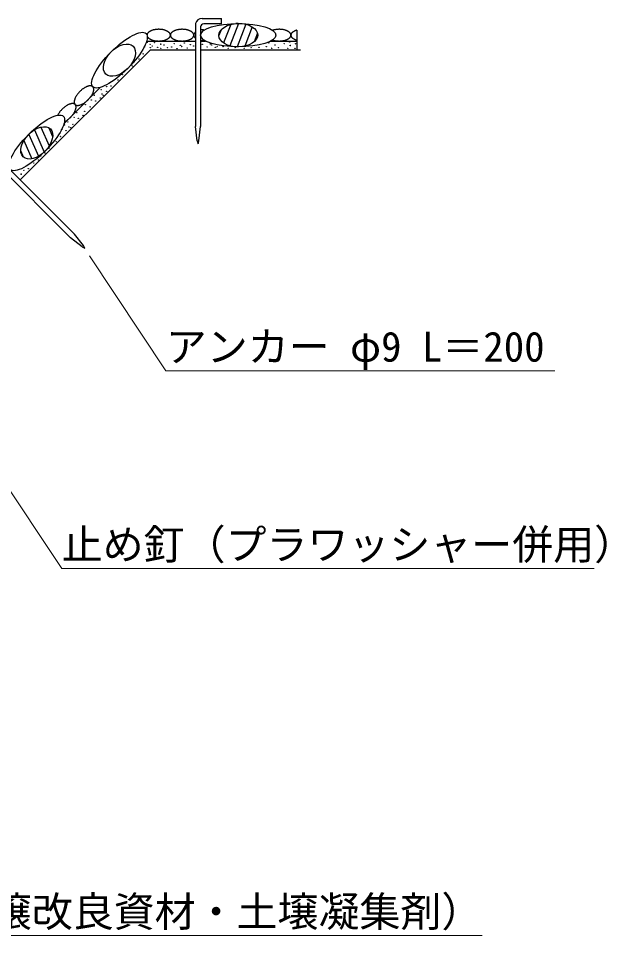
# Model space of a CAD drawing. Units: millimetres, scale not verified. Extents: x 200 to 8200, y 200 to 5838.
# Drawn here: x 2860 to 3865, y 2303 to 3871 of the extents above; entities that cross this region are included whole.
import ezdxf
from ezdxf.enums import TextEntityAlignment as Align

# ---------------------------------------------------------------- set-up
doc = ezdxf.new("R2010")
doc.units = ezdxf.units.MM
doc.header["$LTSCALE"] = 20
doc.layers.add('C-STR', color=7, linetype='Continuous', lineweight=25)
doc.layers.add('C-STR-HTXT', color=1, linetype='Continuous', lineweight=13)
doc.styles.add('ＭＳ ゴシック', font='')
doc.styles.get('ＭＳ ゴシック').set_extended_font_data('MS Gothic')

msp = doc.modelspace()

# ---------------------------------------------------------------- linework, layer by layer
at = {"layer": 'C-STR'}
for p, q in [((3162.31, 3861.79), (3162.31, 3686.08)), ((3173.83, 3870.67), (3206.78, 3870.67)), ((3206.78, 3861.06), (3176.72, 3861.06)), ((3206.78, 3861.06), (3206.78, 3870.67)), ((3171.31, 3856.08), (3171.31, 3686.08)), ((3335.58, 3850.59), (3335.58, 3816.93)), ((3079.37, 3831.93), (3162.31, 3831.93)), ((3171.31, 3831.93), (3179.86, 3831.93)), ((3291.21, 3831.93), (3335.58, 3831.93)), ((2863.11, 3594.46), (3085.58, 3816.93)), ((2983.91, 3715.26), (3085.58, 3816.93)), ((3085.58, 3816.93), (3162.31, 3816.93)), ((3171.31, 3816.93), (3341.96, 3816.93)), ((2937.56, 3690.13), (3000.25, 3752.81)), ((3165.31, 3661.08), (3162.31, 3686.08)), ((3168.31, 3661.08), (3171.31, 3686.08)), ((3165.31, 3661.08), (3166.81, 3656.08)), ((3166.81, 3656.08), (3168.31, 3661.08)), ((2835.25, 3622.3), (2955.49, 3502.13)), ((2824.85, 3619.97), (2949.13, 3495.76)), ((2971.06, 3482.33), (2955.49, 3502.13)), ((2968.94, 3480.21), (2949.13, 3495.76)), ((2968.94, 3480.21), (2973.53, 3477.74)), ((2973.53, 3477.74), (2971.06, 3482.33))]:
    msp.add_line(p, q, dxfattribs=at)
at = {"layer": 'C-STR', "color": 3}
for p, q in [((3222.63, 3860.25), (3210.32, 3828.7)), ((3236.16, 3861.93), (3221.27, 3823.75)), ((3248.48, 3860.48), (3233.45, 3821.95)), ((3206.16, 3851.07), (3202.29, 3841.14)), ((3259.6, 3855.98), (3246.81, 3823.19)), ((3268.41, 3845.54), (3262.49, 3830.37)), ((2898.21, 3684.78), (2912.35, 3652.55)), ((2877.43, 3672.41), (2893.89, 3634.89)), ((2887.16, 3680.09), (2903.77, 3642.23)), ((2911.82, 3683.63), (2918.36, 3668.71)), ((2869.04, 3661.66), (2882.65, 3630.64)), ((2863.89, 3643.52), (2868.17, 3633.76))]:
    msp.add_line(p, q, dxfattribs=at)
at = {"layer": 'C-STR'}
for centre in [(3079.95, 3829.95), (3084.77, 3826.49), (3092.48, 3829.34), (3103.22, 3826.54), (3108.74, 3825.27), (3126.15, 3827.64), (3143.36, 3828.62), (3153.86, 3825.59), (3174.14, 3826.45), (3187.82, 3827.03), (3190.29, 3824.95), (3287.96, 3828.3), (3298.46, 3825.27), (3314.07, 3827.52), (3323.35, 3830.12), (3333.45, 3827.17), (3073.15, 3810.02), (3075.23, 3821.55), (3085.11, 3820.36), (3088.48, 3823.48), (3097.65, 3820.96), (3103.17, 3819.69), (3114.73, 3820.83), (3121.91, 3821.55), (3131.08, 3819.03), (3136.65, 3824.61), (3139.12, 3822.53), (3148.29, 3820.01), (3159.4, 3823.39), (3182.25, 3821.45), (3196.59, 3821.23), (3199.46, 3822.43), (3209.36, 3822.21), (3218.53, 3819.69), (3230.09, 3820.83), (3245.86, 3819.69), (3257.42, 3820.83), (3270.95, 3821.23), (3283.72, 3822.21), (3292.89, 3819.69), (3304.45, 3820.83), (3320.22, 3819.69), (3324.31, 3824.26), (3332.62, 3819.28), (3057.52, 3796.34), (3065.79, 3801.04), (3054.89, 3789.44), (3030.16, 3765.41), (3037.53, 3774.4), (3001.26, 3748.69), (3010.83, 3753.97), (3018.2, 3755.07), (2984.65, 3730.98), (2989.38, 3739.38), (2999.94, 3734.49), (3002.57, 3741.39), (3004.68, 3739.23), (3010.84, 3746.09), (2974.05, 3723.2), (2982.58, 3719.45), (2991.86, 3729.3), (2954.95, 3701.28), (2959.68, 3709.68), (2962.17, 3699.6), (2970.24, 3704.79), (2972.87, 3711.69), (2938.62, 3688.63), (2944.35, 3693.5), (2946, 3684.82), (2949.19, 3683.73), (2952.88, 3689.75), (2931.83, 3668.69), (2933.9, 3680.23), (2941.11, 3678.54), (2924.46, 3659.71), (2905.13, 3640.39), (2912.5, 3649.37), (2886.16, 3623.59), (2894.24, 3628.78), (2897.93, 3635.24), (2869.17, 3610.89), (2876.88, 3613.74), (2864.55, 3604.39)]:
    msp.add_circle(centre, 0.3, dxfattribs=at)
for centre, radius, start, end in [((3173.99, 3858.56), 12.12, 90.74558, 164.52089), ((3176.31, 3856.08), 5, 85.32404, 180), ((3235.58, 3737.18), 124.75, 89.9996, 92.00147), ((3084.64, 3841.93), 5.06, 170.05423, 177.41431), ((3085.01, 3841.85), 5.44, 160.53163, 169.96548), ((3085.69, 3841.6), 6.17, 151.75802, 160.418), ((3086.66, 3841.06), 7.28, 143.8896, 151.63954), ((3087.86, 3840.16), 8.78, 136.94236, 143.7791), ((3089.24, 3838.86), 10.67, 130.84531, 136.84569), ((3090.71, 3837.12), 12.95, 125.48889, 130.76379), ((3092.22, 3834.98), 15.57, 120.75597, 125.42158), ((3093.69, 3832.47), 18.48, 116.53747, 120.70109), ((3095.07, 3829.67), 21.59, 112.73815, 116.49309), ((3096.29, 3826.71), 24.8, 109.27742, 112.70255), ((3097.33, 3823.69), 27.99, 106.08787, 109.24914), ((3098.17, 3820.77), 31.04, 103.11312, 106.06574), ((3098.78, 3818.07), 33.8, 100.3056, 103.09624), ((3099.2, 3815.74), 36.17, 97.62454, 100.29328), ((3099.44, 3813.89), 38.03, 95.03422, 97.6163), ((3099.55, 3812.62), 39.31, 92.50251, 95.02975), ((3099.58, 3812), 39.93, 89.99955, 92.50164), ((3099.58, 3812.06), 39.87, 87.49657, 90.00223), ((3099.62, 3812.79), 39.14, 84.96482, 87.50292), ((3099.74, 3814.16), 37.76, 82.37441, 84.97507), ((3100.01, 3816.1), 35.81, 79.69321, 82.38897), ((3100.46, 3818.5), 33.37, 76.88551, 79.71265), ((3101.11, 3821.24), 30.55, 73.91052, 76.91062), ((3101.98, 3824.19), 27.47, 70.72066, 73.94233), ((3103.05, 3827.21), 24.27, 67.25955, 70.76048), ((3104.31, 3830.16), 21.07, 63.45979, 67.30897), ((3105.7, 3832.91), 17.98, 59.24083, 63.52062), ((3107.19, 3835.36), 15.11, 54.50753, 59.31492), ((3108.69, 3837.44), 12.54, 49.15104, 54.59628), ((3110.16, 3839.11), 10.33, 43.05461, 49.25439), ((3111.5, 3840.34), 8.5, 36.10924, 43.1693), ((3112.67, 3841.17), 7.07, 28.24439, 36.22647), ((3113.6, 3841.66), 6.02, 19.47579, 28.34819), ((3114.23, 3841.88), 5.35, 9.95796, 19.54493), ((3114.15, 3842.01), 5.44, 340.53163, 349.96548), ((3114.54, 3841.93), 5.04, 0.00711, 9.97393), ((3114.51, 3841.93), 5.06, 350.05423, 359.96474), ((3124.61, 3841.93), 5.04, 180.00711, 189.97393), ((3124.64, 3841.93), 5.06, 170.05423, 179.96474), ((3124.92, 3841.98), 5.35, 189.95796, 199.54493), ((3125.01, 3841.85), 5.44, 160.53163, 169.96548), ((3125.69, 3841.6), 6.17, 151.75802, 160.418), ((3126.66, 3841.06), 7.28, 143.8896, 151.63954), ((3127.86, 3840.16), 8.78, 136.94236, 143.7791), ((3129.24, 3838.86), 10.67, 130.84531, 136.84569), ((3130.71, 3837.12), 12.95, 125.48889, 130.76379), ((3132.22, 3834.98), 15.57, 120.75597, 125.42158), ((3133.69, 3832.47), 18.48, 116.53747, 120.70109), ((3135.07, 3829.67), 21.59, 112.73815, 116.49309), ((3136.29, 3826.71), 24.8, 109.27742, 112.70255), ((3137.33, 3823.69), 27.99, 106.08787, 109.24914), ((3138.17, 3820.77), 31.04, 103.11312, 106.06574), ((3138.78, 3818.07), 33.8, 100.3056, 103.09624), ((3139.2, 3815.74), 36.17, 97.62454, 100.29328), ((3139.44, 3813.89), 38.03, 95.03422, 97.6163), ((3139.55, 3812.62), 39.31, 92.50251, 95.02975), ((3139.58, 3812), 39.93, 89.99955, 92.50164), ((3139.58, 3812.06), 39.87, 87.49657, 90.00223), ((3139.62, 3812.79), 39.14, 84.96482, 87.50292), ((3139.74, 3814.16), 37.76, 82.37441, 84.97507), ((3140.01, 3816.1), 35.81, 79.69321, 82.38897), ((3140.46, 3818.5), 33.37, 76.88551, 79.71265), ((3141.11, 3821.24), 30.55, 73.91052, 76.91062), ((3141.98, 3824.19), 27.47, 70.72066, 73.94233), ((3143.05, 3827.21), 24.27, 67.25955, 70.76048), ((3144.31, 3830.16), 21.07, 63.45979, 67.30897), ((3145.7, 3832.91), 17.98, 59.24083, 63.52062), ((3147.19, 3835.36), 15.11, 54.50753, 59.31492), ((3148.69, 3837.44), 12.54, 49.15104, 54.59628), ((3150.16, 3839.11), 10.33, 43.05461, 49.25439), ((3151.5, 3840.34), 8.5, 36.10925, 43.1693), ((3152.67, 3841.17), 7.07, 28.24439, 36.22647), ((3153.6, 3841.66), 6.02, 19.47579, 28.34819), ((3154.23, 3841.88), 5.35, 9.95796, 19.54493), ((3154.15, 3842.01), 5.44, 340.53163, 349.96548), ((3154.54, 3841.93), 5.04, 0.00711, 9.97393), ((3154.51, 3841.93), 5.06, 350.05423, 359.96474), ((3164.64, 3841.93), 5.07, 169.92617, 179.96336), ((3164.61, 3841.93), 5.04, 180.00739, 190.10309), ((3164.93, 3841.99), 5.36, 190.08645, 199.78778), ((3165.02, 3841.85), 5.45, 160.29158, 169.83419), ((3165.72, 3841.59), 6.2, 151.43181, 160.17439), ((3166.71, 3841.03), 7.34, 143.5039, 151.31031), ((3167.94, 3840.1), 8.88, 136.51924, 143.39123), ((3169.34, 3838.75), 10.82, 130.4005, 136.42117), ((3173.85, 3832.17), 18.82, 78.27119, 97.76404), ((3303.34, 3823.69), 27.99, 106.08787, 109.24914), ((3304.17, 3820.77), 31.04, 103.11312, 106.06574), ((3304.79, 3818.07), 33.8, 100.3056, 103.09624), ((3305.2, 3815.74), 36.17, 97.62454, 100.29328), ((3305.44, 3813.89), 38.03, 95.03422, 97.6163), ((3305.55, 3812.62), 39.31, 92.50251, 95.02975), ((3305.58, 3812), 39.93, 89.99955, 92.50164), ((3305.58, 3812.06), 39.87, 87.49657, 90.00223), ((3305.62, 3812.79), 39.14, 84.96482, 87.50292), ((3305.75, 3814.16), 37.76, 82.37441, 84.97507), ((3306.01, 3816.1), 35.81, 79.69321, 82.38897), ((3306.46, 3818.5), 33.37, 76.88551, 79.71265), ((3307.12, 3821.24), 30.55, 73.91052, 76.91062), ((3307.98, 3824.19), 27.47, 70.72066, 73.94233), ((3309.06, 3827.21), 24.27, 67.25955, 70.76048), ((3310.31, 3830.16), 21.07, 63.45979, 67.30897), ((3311.71, 3832.91), 17.98, 59.24083, 63.52062), ((3313.19, 3835.36), 15.11, 54.50753, 59.31492), ((3314.7, 3837.44), 12.54, 49.15104, 54.59628), ((3316.16, 3839.11), 10.33, 43.05461, 49.25439), ((3317.51, 3840.34), 8.5, 36.10925, 43.1693), ((3318.67, 3841.17), 7.07, 28.24439, 36.22647), ((3319.6, 3841.66), 6.02, 19.47579, 28.34819), ((3320.23, 3841.88), 5.35, 9.95796, 19.54493), ((3320.15, 3842.01), 5.44, 340.53163, 349.96548), ((3320.54, 3841.93), 5.04, 0.00711, 9.97393), ((3320.52, 3841.93), 5.06, 350.05423, 359.96474), ((3330.64, 3841.93), 5.06, 170.05423, 179.96474), ((3330.62, 3841.93), 5.04, 180.00711, 189.97393), ((3331.01, 3841.85), 5.44, 160.53163, 169.96548), ((3330.93, 3841.98), 5.35, 189.95796, 199.54493), ((3331.7, 3841.6), 6.17, 151.75802, 160.418), ((3332.67, 3841.06), 7.28, 143.8896, 151.63954), ((3333.87, 3840.16), 8.78, 136.94236, 143.7791), ((3335.24, 3838.86), 10.67, 130.84531, 136.84569), ((3336.71, 3837.12), 12.95, 125.48889, 130.76379), ((3338.22, 3834.98), 15.57, 120.75597, 125.42158), ((3339.7, 3832.47), 18.48, 116.53747, 120.70109), ((3341.07, 3829.67), 21.59, 112.73815, 116.49309), ((3342.3, 3826.71), 24.8, 109.27742, 112.70255), ((3343.34, 3823.69), 27.99, 106.08787, 109.24914), ((3086.48, 3842.69), 7.07, 205.45355, 216.22647), ((3087.65, 3843.52), 8.5, 216.10924, 223.1693), ((3089, 3844.76), 10.33, 223.05461, 229.25439), ((3090.46, 3846.42), 12.54, 229.15104, 234.59628), ((3091.97, 3848.5), 15.11, 234.50753, 239.31492), ((3093.45, 3850.95), 17.98, 239.24083, 243.52062), ((3094.85, 3853.71), 21.07, 243.45979, 247.30897), ((3096.1, 3856.65), 24.27, 247.25955, 250.76048), ((3097.18, 3859.67), 27.47, 250.72066, 253.94233), ((3098.04, 3862.62), 30.55, 253.91052, 256.91062), ((3098.7, 3865.36), 33.37, 256.88551, 259.71265), ((3099.14, 3867.76), 35.81, 259.69321, 262.38897), ((3099.41, 3869.7), 37.76, 262.37441, 264.97507), ((3099.54, 3871.07), 39.14, 264.96482, 267.50292), ((3099.58, 3871.8), 39.87, 267.49657, 270.00223), ((3099.58, 3871.86), 39.93, 269.99955, 272.50164), ((3099.6, 3871.24), 39.31, 272.50252, 275.02975), ((3099.71, 3869.97), 38.03, 275.03422, 277.6163), ((3099.95, 3868.12), 36.17, 277.62454, 280.29328), ((3100.37, 3865.79), 33.8, 280.3056, 283.09624), ((3100.99, 3863.09), 31.04, 283.11312, 286.06574), ((3101.82, 3860.17), 27.99, 286.08787, 289.24914), ((3102.86, 3857.15), 24.8, 289.27742, 292.70255), ((3104.09, 3854.19), 21.59, 292.73815, 296.49309), ((3105.46, 3851.39), 18.48, 296.53747, 300.70109), ((3106.93, 3848.89), 15.57, 300.75597, 305.42158), ((3108.44, 3846.74), 12.95, 305.48889, 310.76379), ((3109.92, 3845), 10.67, 310.84531, 316.84569), ((3111.29, 3843.7), 8.78, 316.94236, 323.7791), ((3112.49, 3842.8), 7.28, 323.8896, 331.63954), ((3113.46, 3842.26), 6.17, 331.75802, 340.418), ((3125.56, 3842.2), 6.02, 199.47579, 208.34819), ((3126.48, 3842.69), 7.07, 208.24439, 216.22647), ((3127.65, 3843.52), 8.5, 216.10924, 223.1693), ((3129, 3844.76), 10.33, 223.05461, 229.25439), ((3130.46, 3846.42), 12.54, 229.15104, 234.59628), ((3131.97, 3848.5), 15.11, 234.50753, 239.31492), ((3133.45, 3850.95), 17.98, 239.24083, 243.52062), ((3134.85, 3853.71), 21.07, 243.45979, 247.30897), ((3136.1, 3856.65), 24.27, 247.25955, 250.76048), ((3137.18, 3859.67), 27.47, 250.72066, 253.94233), ((3138.04, 3862.62), 30.55, 253.91052, 256.91062), ((3138.7, 3865.36), 33.37, 256.88551, 259.71265), ((3139.14, 3867.76), 35.81, 259.69321, 262.38897), ((3139.41, 3869.7), 37.76, 262.37441, 264.97507), ((3139.54, 3871.07), 39.14, 264.96482, 267.50292), ((3139.58, 3871.8), 39.87, 267.49657, 270.00223), ((3139.58, 3871.86), 39.93, 269.99955, 272.50164), ((3139.6, 3871.24), 39.31, 272.50251, 275.02975), ((3139.71, 3869.97), 38.03, 275.03422, 277.6163), ((3139.95, 3868.12), 36.17, 277.62454, 280.29328), ((3140.37, 3865.79), 33.8, 280.3056, 283.09624), ((3140.99, 3863.09), 31.04, 283.11312, 286.06574), ((3141.82, 3860.17), 27.99, 286.08787, 289.24914), ((3142.86, 3857.15), 24.8, 289.27742, 292.70255), ((3144.09, 3854.19), 21.59, 292.73815, 296.49309), ((3145.46, 3851.39), 18.48, 296.53747, 300.70109), ((3146.93, 3848.89), 15.57, 300.75597, 305.42158), ((3148.44, 3846.74), 12.95, 305.48889, 310.76379), ((3149.92, 3845), 10.67, 310.84531, 316.84569), ((3151.29, 3843.7), 8.78, 316.94236, 323.7791), ((3152.49, 3842.8), 7.28, 323.8896, 331.63954), ((3153.46, 3842.26), 6.17, 331.75802, 340.418), ((3165.58, 3842.21), 6.05, 199.71599, 208.67782), ((3166.53, 3842.72), 7.12, 208.57053, 216.61526), ((3167.72, 3843.58), 8.59, 216.49475, 223.59478), ((3169.1, 3844.86), 10.47, 223.47754, 229.70079), ((3173.61, 3851.24), 18.31, 262.78051, 282.20203), ((3303.18, 3859.67), 27.47, 250.72066, 253.94233), ((3304.05, 3862.62), 30.55, 253.91052, 256.91062), ((3304.7, 3865.36), 33.37, 256.88551, 259.71265), ((3305.15, 3867.76), 35.81, 259.69321, 262.38897), ((3305.41, 3869.7), 37.76, 262.37441, 264.97507), ((3305.54, 3871.07), 39.14, 264.96482, 267.50292), ((3305.58, 3871.8), 39.87, 267.49657, 270.00223), ((3305.58, 3871.86), 39.93, 269.99955, 272.50164), ((3305.61, 3871.24), 39.31, 272.50251, 275.02975), ((3305.72, 3869.97), 38.03, 275.03422, 277.6163), ((3305.96, 3868.12), 36.17, 277.62454, 280.29328), ((3306.37, 3865.79), 33.8, 280.3056, 283.09624), ((3306.99, 3863.09), 31.04, 283.11312, 286.06574), ((3307.82, 3860.17), 27.99, 286.08787, 289.24914), ((3308.86, 3857.15), 24.8, 289.27742, 292.70255), ((3310.09, 3854.19), 21.59, 292.73815, 296.49309), ((3311.46, 3851.39), 18.48, 296.53747, 300.70109), ((3312.94, 3848.89), 15.57, 300.75597, 305.42158), ((3314.45, 3846.74), 12.95, 305.48889, 310.76379), ((3315.92, 3845), 10.67, 310.84531, 316.84569), ((3317.29, 3843.7), 8.78, 316.94236, 323.7791), ((3318.49, 3842.8), 7.28, 323.8896, 331.63954), ((3319.46, 3842.26), 6.17, 331.75802, 340.418), ((3331.56, 3842.2), 6.02, 199.47579, 208.34819), ((3332.49, 3842.69), 7.07, 208.24439, 216.22647), ((3333.65, 3843.52), 8.5, 216.10924, 223.1693), ((3335, 3844.76), 10.33, 223.05461, 229.25439), ((3336.46, 3846.42), 12.54, 229.15104, 234.59628), ((3337.97, 3848.5), 15.11, 234.50753, 239.31492), ((3339.46, 3850.95), 17.98, 239.24083, 243.52062), ((3340.85, 3853.71), 21.07, 243.45979, 247.30897), ((3342.11, 3856.65), 24.27, 247.25955, 250.76048), ((3343.18, 3859.67), 27.47, 250.72066, 253.94233), ((2997.23, 3713.36), 45.77, 132.66333, 135.00218), ((2996.64, 3714), 44.89, 130.29907, 132.66951), ((2995.58, 3715.27), 43.24, 127.87759, 130.30908), ((2994.15, 3717.12), 40.9, 125.36733, 127.89186), ((2992.47, 3719.5), 37.98, 122.73288, 125.38647), ((2990.67, 3722.34), 34.62, 119.93338, 122.75776), ((2988.85, 3725.52), 30.96, 116.92048, 119.96515), ((2987.15, 3728.93), 27.15, 113.6359, 116.96064), ((2985.64, 3732.41), 23.36, 110.0085, 113.68635), ((2984.42, 3735.84), 19.71, 105.95103, 110.07155), ((2983.51, 3739.09), 16.34, 101.35711, 106.02931), ((2982.94, 3742.05), 13.33, 96.09986, 101.4531), ((2982.69, 3744.61), 10.75, 90.03539, 96.21481), ((2982.71, 3746.72), 8.64, 83.01739, 90.16716), ((2982.92, 3748.35), 7, 74.93209, 83.157), ((2983.24, 3749.49), 5.82, 65.76084, 75.06021), ((2983.56, 3750.18), 5.06, 55.66004, 65.84881), ((2983.76, 3750.47), 4.71, 45.00911, 55.68086), ((2983.74, 3750.45), 4.74, 34.35516, 44.95487), ((2983.39, 3750.22), 5.16, 24.24753, 34.24363), ((2982.63, 3749.89), 5.98, 15.06964, 24.10931), ((2971.86, 3750.34), 16.88, 344.04533, 348.56825), ((2974.87, 3749.72), 13.8, 348.63861, 353.80843), ((2981.41, 3749.58), 7.24, 6.98011, 14.9308), ((2979.7, 3749.39), 8.96, 359.96028, 6.85517), ((2977.51, 3749.42), 11.15, 353.89547, 359.85433), ((2972.01, 3726.94), 16.88, 164.04533, 168.56825), ((2975.3, 3725.98), 20.3, 159.98849, 163.98893), ((2978.75, 3724.7), 23.98, 156.36164, 159.94352), ((2982.23, 3723.16), 27.79, 153.07751, 156.32595), ((2985.61, 3721.43), 31.58, 150.06497, 153.0494), ((2988.74, 3719.61), 35.21, 147.26574, 150.04312), ((2991.51, 3717.82), 38.51, 144.63149, 147.24916), ((2993.81, 3716.17), 41.34, 142.12137, 144.61945), ((2995.57, 3714.8), 43.56, 139.69999, 142.11334), ((2996.73, 3713.81), 45.09, 137.33578, 139.69564), ((2997.28, 3713.31), 45.83, 134.99957, 137.33493), ((2946.65, 3763.93), 45.77, 312.66333, 315.00218), ((2946.6, 3763.98), 45.83, 314.99957, 317.33493), ((2947.15, 3763.48), 45.09, 317.33578, 319.69564), ((2948.31, 3762.49), 43.56, 319.69999, 322.11334), ((2950.06, 3761.11), 41.34, 322.12137, 324.61945), ((2952.37, 3759.47), 38.51, 324.63149, 327.24916), ((2955.14, 3757.68), 35.21, 327.26574, 330.04312), ((2958.27, 3755.86), 31.58, 330.06497, 333.0494), ((2961.64, 3754.12), 27.79, 333.07751, 336.32595), ((2965.12, 3752.58), 23.98, 336.36164, 339.94352), ((2968.58, 3751.31), 20.3, 339.98849, 343.98893), ((2966.97, 3683), 45.83, 134.99957, 137.33493), ((2966.92, 3683.05), 45.77, 132.66333, 135.00218), ((2966.33, 3683.7), 44.89, 130.29907, 132.66951), ((2965.27, 3684.96), 43.24, 127.87759, 130.30908), ((2963.85, 3686.81), 40.9, 125.36733, 127.89186), ((2962.17, 3689.2), 37.98, 122.73288, 125.38647), ((2960.36, 3692.04), 34.62, 119.93338, 122.75776), ((2958.55, 3695.22), 30.96, 116.92048, 119.96515), ((2956.84, 3698.62), 27.15, 113.6359, 116.96064), ((2955.34, 3702.11), 23.36, 110.0085, 113.68635), ((2954.11, 3705.54), 19.71, 105.95103, 110.07155), ((2953.21, 3708.79), 16.34, 101.35711, 106.02931), ((2952.64, 3711.74), 13.33, 96.09986, 101.4531), ((2952.38, 3714.31), 10.75, 90.03539, 96.21481), ((2952.4, 3716.42), 8.64, 83.01739, 90.16716), ((2952.62, 3718.04), 7, 74.93209, 83.157), ((2952.94, 3719.19), 5.82, 65.76084, 75.06021), ((2966.37, 3727.87), 11.15, 173.89547, 179.85433), ((2964.18, 3727.89), 8.96, 179.96028, 186.85517), ((2969, 3727.57), 13.8, 168.63861, 173.80843), ((2962.47, 3727.7), 7.24, 186.98011, 194.9308), ((2953.26, 3719.87), 5.06, 55.66004, 65.84881), ((2961.25, 3727.39), 5.98, 195.06964, 204.10931), ((2960.49, 3727.07), 5.16, 204.24753, 214.24363), ((2953.46, 3720.16), 4.71, 45.00911, 55.68086), ((2960.14, 3726.84), 4.74, 214.35516, 224.95487), ((2953.43, 3720.14), 4.74, 34.35516, 44.95487), ((2960.11, 3726.82), 4.71, 225.00911, 235.68086), ((2953.08, 3719.92), 5.16, 24.24753, 34.24363), ((2938.27, 3721), 20.3, 339.98849, 343.98893), ((2960.31, 3727.11), 5.06, 235.66004, 245.84881), ((2952.32, 3719.59), 5.98, 15.06964, 24.10931), ((2941.56, 3720.04), 16.88, 344.04533, 348.56825), ((2951.1, 3719.28), 7.24, 6.98011, 14.9308), ((2944.57, 3719.41), 13.8, 348.63861, 353.80843), ((2960.63, 3727.8), 5.82, 245.76084, 255.06021), ((2949.39, 3719.09), 8.96, 359.96028, 6.85517), ((2947.2, 3719.11), 11.15, 353.89547, 359.85433), ((2960.95, 3728.94), 7, 254.93209, 263.157), ((2961.17, 3730.56), 8.64, 263.01739, 270.16716), ((2961.19, 3732.68), 10.75, 270.03539, 276.21481), ((2960.93, 3735.24), 13.33, 276.09986, 281.4531), ((2960.36, 3738.19), 16.34, 281.35711, 286.02931), ((2959.46, 3741.44), 19.71, 285.95103, 290.07155), ((2958.23, 3744.88), 23.36, 290.0085, 293.68635), ((2956.73, 3748.36), 27.15, 293.6359, 296.96064), ((2955.02, 3751.76), 30.96, 296.92048, 299.96515), ((2953.21, 3754.95), 34.62, 299.93338, 302.75776), ((2951.4, 3757.78), 37.98, 302.73288, 305.38647), ((2949.73, 3760.17), 40.9, 305.36733, 307.89186), ((2948.3, 3762.02), 43.24, 307.87759, 310.30908), ((2947.24, 3763.28), 44.89, 310.29907, 312.66951), ((2955.3, 3691.13), 31.58, 150.06497, 153.62129), ((2958.44, 3689.31), 35.21, 147.26574, 150.04312), ((2961.21, 3687.51), 38.51, 144.63149, 147.24916), ((2963.51, 3685.87), 41.34, 142.12137, 144.61945), ((2965.26, 3684.49), 43.56, 139.69999, 142.11334), ((2966.42, 3683.51), 45.09, 137.33578, 139.69564), ((2916.93, 3732.98), 44.89, 310.29907, 312.66951), ((2916.34, 3733.63), 45.77, 312.66333, 315.00218), ((2916.3, 3733.68), 45.83, 314.99957, 317.33493), ((2916.84, 3733.17), 45.09, 317.33578, 319.69564), ((2918, 3732.18), 43.56, 319.69999, 322.11334), ((2919.76, 3730.81), 41.34, 322.12137, 324.61945), ((2922.06, 3729.17), 38.51, 324.63149, 327.24916), ((2924.83, 3727.37), 35.21, 327.26574, 330.04312), ((2927.97, 3725.55), 31.58, 330.06497, 333.0494), ((2931.34, 3723.82), 27.79, 333.07751, 336.32595), ((2934.82, 3722.28), 23.98, 336.36164, 339.94352), ((2924.72, 3721.46), 30.96, 296.25029, 299.96515), ((2922.91, 3724.64), 34.62, 299.93338, 302.75776), ((2921.1, 3727.48), 37.98, 302.73288, 305.38647), ((2919.42, 3729.87), 40.9, 305.36733, 307.89186), ((2917.99, 3731.72), 43.24, 307.87759, 310.30908)]:
    msp.add_arc(centre, radius, start, end, dxfattribs=at)
for centre, major_axis, ratio in [((3235.58, 3841.93), (64.29, 0.03), 0.311111), ((3032.55, 3799.25), (45.46, 45.46), 0.311111), ((3032.55, 3799.25), (-23.33, -23.76), 0.600605), ((2891.13, 3657.83), (45.46, 45.46), 0.311111)]:
    msp.add_ellipse(centre, major_axis=major_axis, ratio=ratio, dxfattribs=at)
at = {"layer": 'C-STR', "color": 3}
for centre, major_axis in [((3235.58, 3841.93), (33.3, 0.42)), ((2891.16, 3657.86), (-23.25, -23.84))]:
    msp.add_ellipse(centre, major_axis=major_axis, ratio=0.600605, dxfattribs=at)
at = {"layer": 'C-STR-HTXT'}
for p, q in [((2981.06, 3464.77), (3111.71, 3268.58)), ((2704.99, 3274.12), (2933.82, 2930.48)), ((3111.71, 3268.58), (3776.71, 3268.58)), ((2933.82, 2930.48), (3843.82, 2930.48)), ((2042.67, 2303.07), (3652.67, 2303.07))]:
    msp.add_line(p, q, dxfattribs=at)

# ---------------------------------------------------------------- texts
at = {"layer": 'C-STR-HTXT', "color": 7, "style": 'ＭＳ ゴシック'}
for s, p in [('アンカー φ9 L＝200', (3111.71, 3268.58)), ('止め釘（プラワッシャー併用）', (2933.82, 2930.48)), ('不織布（種子・肥料・土壌改良資材・土壌凝集剤）', (2042.67, 2303.07))]:
    msp.add_text(s, height=51.32, dxfattribs=at).set_placement(p, align=Align.BOTTOM_LEFT)

doc.saveas('drawing.dxf')
